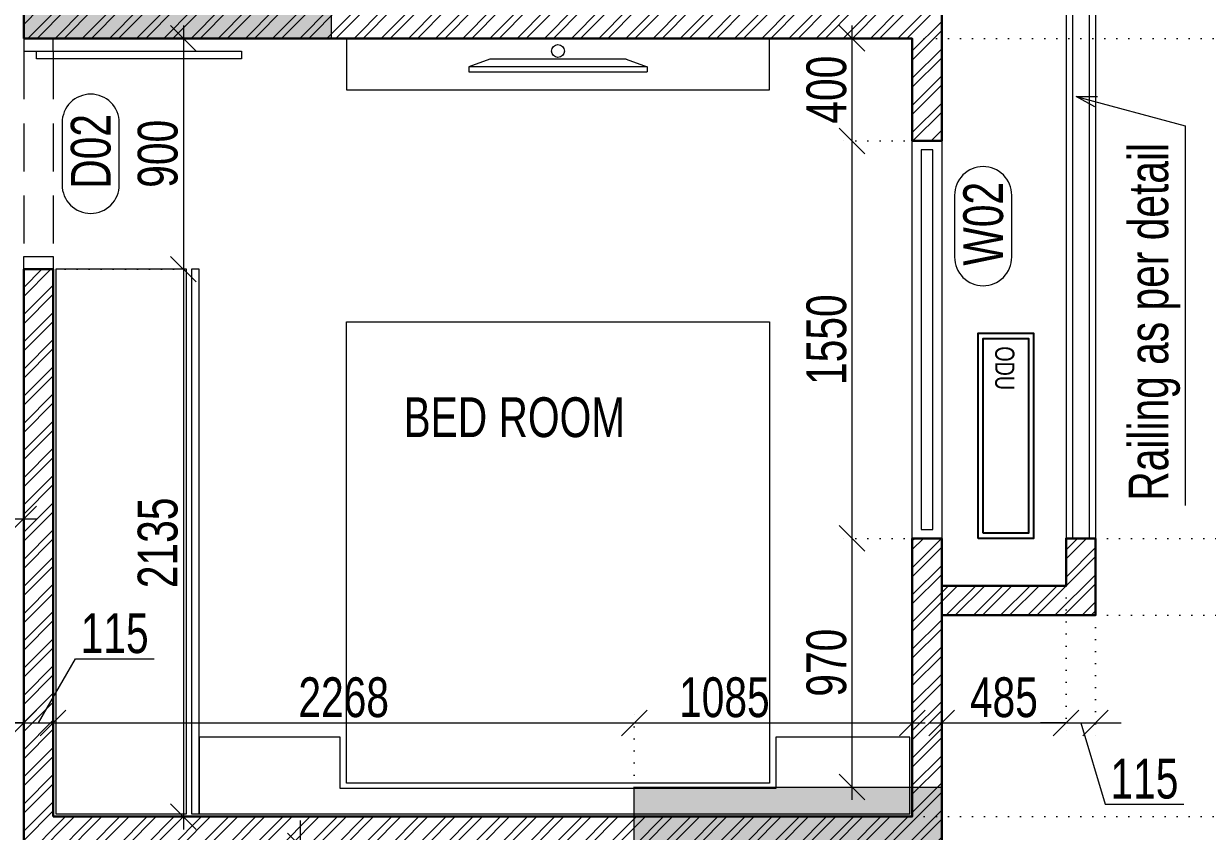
# Model space of a CAD drawing. Header units: inches. Extents: x 785882 to 928568, y 496782 to 576896.
# Drawn here: x 843453 to 848072, y 555908 to 559058 of the extents above; entities that cross this region are included whole.
import ezdxf
from ezdxf.enums import TextEntityAlignment as Align

# ---------------------------------------------------------------- set-up
doc = ezdxf.new("R2010")
doc.units = ezdxf.units.IN
doc.header["$LTSCALE"] = 750
doc.header["$MEASUREMENT"] = 0
doc.linetypes.add('DOT', pattern=[0.25, 0, -0.25])
doc.linetypes.add('HIDDEN', pattern=[0.375, 0.25, -0.125])
for name, color, linetype, lineweight in [('COLUMN', 5, 'Continuous', 13), ('DIMENSION WORKING-MSA', 222, 'Continuous', 13), ('DOOR NO-MSA', 4, 'Continuous', 9), ('DOOR-MSA', 50, 'Continuous', 13), ('ELE-01-MSA', 7, 'Continuous', 30), ('ELE-03-MSA', 145, 'Continuous', 18), ('FURNITURE-MSA', 251, 'Continuous', 5), ('TEXT DETAIL-MSA', 212, 'Continuous', 13), ('TEXT ROOM NAME-MSA', 210, 'Continuous', 13), ('WALL HATCH-MSA', 251, 'Continuous', 9), ('WALL-MSA', 32, 'Continuous', 30), ('WINDOE NO-MAS', 4, 'Continuous', 9), ('WINDOW-MSA', 50, 'Continuous', 13)]:
    doc.layers.add(name, color=color, linetype=linetype, lineweight=lineweight)
doc.layers.add('ELE-02-MSA', color=4, linetype='Continuous')
doc.layers.add('R.C.C HATCH-MSA', color=250, linetype='Continuous')
doc.styles.add('125', font='swisscl.ttf', dxfattribs={"height": 125})
doc.styles.add('AR', font='swisscl.ttf')
doc.styles.add('ARIAL', font='swisscl.ttf', dxfattribs={"height": 360})
doc.styles.add('Arial Narrow', font='swisscl.ttf', dxfattribs={"height": 150})
doc.styles.add('Arial-Reg+0.8Sc', font='swisscl.ttf')
doc.styles.add('MtXpl_Swis721_LtCn_B', font='swisscl.ttf')
doc.dimstyles.new('100 K.T', dxfattribs={"dimtxt": 360, "dimasz": 80, "dimexe": 0.18, "dimexo": 0.0625, "dimgap": 1, "dimtad": 1, "dimdec": 0, "dimzin": 0, "dimdsep": 46, "dimtxsty": 'ARIAL', "dimblk": 'DOT', "dimcen": 0.09, "dimse1": 1, "dimse2": 1, "dimclrd": 50, "dimclrt": 256, "dimadec": 0, "dimazin": 0, "dimtfac": 1, "dimtdec": 0, "dimtofl": 0, "dimtmove": 1, "dimatfit": 0, "dimfxl": 1, "dimtolj": 1, "dimtzin": 0, "dimlwd": -1, "dimarcsym": 0})
doc.dimstyles.new('WORKING DIM', dxfattribs={"dimtxt": 155, "dimasz": 100, "dimexe": 50, "dimexo": 0, "dimgap": 20, "dimtad": 1, "dimdec": 0, "dimzin": 0, "dimdsep": 46, "dimtxsty": 'AR', "dimblk": 'OBLIQUE', "dimcen": 0.09, "dimdle": 50, "dimclrd": 256, "dimclre": 250, "dimclrt": 256, "dimadec": 0, "dimazin": 0, "dimtfac": 1, "dimtdec": 0, "dimtofl": 0, "dimtmove": 1, "dimatfit": 0, "dimfxl": 1, "dimtolj": 1, "dimtzin": 0, "dimlwd": -1, "dimlwe": -1, "dimarcsym": 0})

# ---------------------------------------------------------------- blocks, each defined once
blk = doc.blocks.new('BLOCK-G & H TYPICAL COLOUMN')
at = {"layer": 'R.C.C HATCH-MSA'}
h = blk.add_hatch(color=256, dxfattribs=at)
h.dxf.hatch_style = 1
h.paths.add_polyline_path([(172697.62, -104207.75), (172688.57, -104207.75), (172688.57, -104255), (172697.62, -104255)])
h.paths.add_polyline_path([(172327.12, -104207.75), (172336.18, -104207.75), (172336.18, -104255), (172327.12, -104255)])
h.paths.add_polyline_path([(172819.88, -104207.75), (172819.88, -104216.81), (172867.12, -104216.81), (172867.12, -104207.75)])
h.paths.add_polyline_path([(172204.87, -104207.75), (172204.87, -104216.81), (172157.62, -104216.81), (172157.62, -104207.75)])
h.paths.add_polyline_path([(172561.18, -104240.06), (172552.12, -104240.06), (172552.12, -104287.31), (172561.18, -104287.31)])
h.paths.add_polyline_path([(172463.57, -104240.06), (172472.62, -104240.06), (172472.62, -104287.31), (172463.57, -104287.31)])
h.paths.add_polyline_path([(172177.87, -104422.2), (172177.87, -104431.25), (172130.62, -104431.25), (172130.62, -104422.2)])
h.paths.add_polyline_path([(172894.12, -104422.2), (172894.12, -104431.25), (172846.88, -104431.25), (172846.88, -104422.2)])
h.paths.add_polyline_path([(172336.12, -104486.75), (172336.12, -104495.81), (172288.87, -104495.81), (172288.87, -104486.75)])
h.paths.add_polyline_path([(172202.62, -104543.75), (172202.62, -104552.81), (172155.37, -104552.81), (172155.37, -104543.75)])
h.paths.add_polyline_path([(172822.13, -104543.75), (172822.13, -104552.81), (172869.37, -104552.81), (172869.37, -104543.75)])
h.paths.add_polyline_path([(172516.9, -104495.81), (172507.85, -104495.81), (172507.85, -104448.56), (172516.9, -104448.56)])
h.paths.add_polyline_path([(172697.62, -104104.25), (172688.57, -104104.25), (172688.57, -104057.01), (172697.62, -104057.01)])
h.paths.add_polyline_path([(172327.12, -104104.25), (172336.18, -104104.25), (172336.18, -104057.01), (172327.12, -104057.01)])
h.paths.add_polyline_path([(172819.88, -104104.25), (172819.88, -104095.2), (172867.12, -104095.2), (172867.12, -104104.25)])
h.paths.add_polyline_path([(172204.87, -104104.25), (172204.87, -104095.2), (172157.62, -104095.2), (172157.62, -104104.25)])
h.paths.add_polyline_path([(172561.18, -104071.94), (172552.12, -104071.94), (172552.12, -104024.7), (172561.18, -104024.7)])
h.paths.add_polyline_path([(172463.57, -104071.94), (172472.62, -104071.94), (172472.62, -104024.7), (172463.57, -104024.7)])
h.paths.add_polyline_path([(172177.87, -103889.81), (172177.87, -103880.75), (172130.62, -103880.75), (172130.62, -103889.81)])
h.paths.add_polyline_path([(172894.12, -103889.81), (172894.12, -103880.75), (172846.88, -103880.75), (172846.88, -103889.81)])
h.paths.add_polyline_path([(172336.12, -103825.25), (172336.12, -103816.2), (172288.87, -103816.2), (172288.87, -103825.25)])
h.paths.add_polyline_path([(172202.62, -103768.25), (172202.62, -103759.2), (172155.37, -103759.2), (172155.37, -103768.25)])
h.paths.add_polyline_path([(172822.13, -103768.25), (172822.13, -103759.2), (172869.37, -103759.2), (172869.37, -103768.25)])
h.paths.add_polyline_path([(172516.9, -103816.2), (172507.85, -103816.2), (172507.85, -103863.44), (172516.9, -103863.44)])
h.paths.add_polyline_path([(172548.37, -103699.31), (172548.37, -103690.25), (172595.62, -103690.25), (172595.62, -103699.31)])
h.paths.add_polyline_path([(172476.37, -103699.31), (172476.37, -103690.25), (172429.13, -103690.25), (172429.13, -103699.31)])
h.paths.add_polyline_path([(172726.82, -103612.31), (172726.82, -103603.25), (172774.06, -103603.25), (172774.06, -103612.31)])
h.paths.add_polyline_path([(172297.93, -103612.31), (172297.93, -103603.25), (172250.69, -103603.25), (172250.69, -103612.31)])
h.paths.add_polyline_path([(172920.37, -103523.81), (172920.37, -103514.75), (172857.56, -103514.75), (172857.56, -103523.81)])
h.paths.add_polyline_path([(172104.37, -103523.81), (172104.37, -103514.75), (172167.19, -103514.75), (172167.19, -103523.81)])
h.paths.add_polyline_path([(172476.37, -103492.94), (172467.32, -103492.94), (172467.32, -103445.7), (172476.37, -103445.7)])
h.paths.add_polyline_path([(172548.37, -103492.94), (172557.43, -103492.94), (172557.43, -103445.7), (172548.37, -103445.7)])
h.paths.add_polyline_path([(172663.43, -103454.75), (172759.5, -103454.75), (172759.5, -103349.7), (172663.43, -103349.7), (172663.43, -103358.75), (172750.44, -103358.75), (172750.44, -103445.7), (172663.43, -103445.7)])
h.paths.add_polyline_path([(172361.32, -103454.75), (172265.25, -103454.75), (172265.25, -103349.7), (172361.32, -103349.7), (172361.32, -103358.75), (172274.31, -103358.75), (172274.31, -103445.7), (172361.32, -103445.7)])
h.paths.add_polyline_path([(172428.37, -103358.75), (172419.32, -103358.75), (172419.32, -103311.51), (172428.37, -103311.51)])
h.paths.add_polyline_path([(172428.37, -103132.74), (172419.32, -103132.74), (172419.32, -103179.99), (172428.37, -103179.99)])
h.paths.add_polyline_path([(172151.62, -103286.75), (172151.62, -103277.7), (172104.37, -103277.7), (172104.37, -103286.75)])
h.paths.add_polyline_path([(172245.43, -103162.74), (172245.43, -103153.68), (172198.19, -103153.68), (172198.19, -103162.74)])
h.paths.add_polyline_path([(172428.37, -103021.25), (172419.32, -103021.25), (172419.32, -103068.5), (172428.37, -103068.5)])
h.paths.add_polyline_path([(172245.43, -102997.25), (172236.37, -102997.25), (172236.37, -103044.5), (172245.43, -103044.5)])
h.paths.add_polyline_path([(172104.37, -102997.25), (172104.37, -103006.31), (172151.62, -103006.31), (172151.62, -102997.25)])
h.paths.add_polyline_path([(172596.37, -103358.75), (172605.43, -103358.75), (172605.43, -103311.51), (172596.37, -103311.51)])
h.paths.add_polyline_path([(172596.37, -103132.74), (172605.43, -103132.74), (172605.43, -103179.99), (172596.37, -103179.99)])
h.paths.add_polyline_path([(172873.13, -103286.75), (172873.13, -103277.7), (172920.37, -103277.7), (172920.37, -103286.75)])
h.paths.add_polyline_path([(172779.32, -103162.74), (172779.32, -103153.68), (172826.56, -103153.68), (172826.56, -103162.74)])
h.paths.add_polyline_path([(172596.37, -103021.25), (172605.43, -103021.25), (172605.43, -103068.5), (172596.37, -103068.5)])
h.paths.add_polyline_path([(172779.32, -102997.25), (172788.37, -102997.25), (172788.37, -103044.5), (172779.32, -103044.5)])
h.paths.add_polyline_path([(172920.37, -102997.25), (172920.37, -103006.31), (172873.13, -103006.31), (172873.13, -102997.25)])
h.paths.add_polyline_path([(172548.37, -104612.7), (172548.37, -104621.75), (172595.62, -104621.75), (172595.62, -104612.7)])
h.paths.add_polyline_path([(172476.37, -104612.7), (172476.37, -104621.75), (172429.13, -104621.75), (172429.13, -104612.7)])
h.paths.add_polyline_path([(172297.93, -104699.7), (172297.93, -104708.75), (172250.69, -104708.75), (172250.69, -104699.7)])
h.paths.add_polyline_path([(172104.37, -104788.2), (172104.37, -104797.25), (172167.19, -104797.25), (172167.19, -104788.2)])
h.paths.add_polyline_path([(172726.82, -104699.7), (172726.82, -104708.75), (172774.06, -104708.75), (172774.06, -104699.7)])
h.paths.add_polyline_path([(172920.37, -104788.2), (172920.37, -104797.25), (172857.56, -104797.25), (172857.56, -104788.2)])
h.paths.add_polyline_path([(172476.37, -104819.06), (172467.32, -104819.06), (172467.32, -104866.31), (172476.37, -104866.31)])
h.paths.add_polyline_path([(172548.37, -104819.06), (172557.43, -104819.06), (172557.43, -104866.31), (172548.37, -104866.31)])
h.paths.add_polyline_path([(172663.43, -104857.25), (172759.5, -104857.25), (172759.5, -104962.31), (172663.43, -104962.31), (172663.43, -104953.25), (172750.44, -104953.25), (172750.44, -104866.31), (172663.43, -104866.31)])
h.paths.add_polyline_path([(172361.32, -104857.25), (172265.25, -104857.25), (172265.25, -104962.31), (172361.32, -104962.31), (172361.32, -104953.25), (172274.31, -104953.25), (172274.31, -104866.31), (172361.32, -104866.31)])
h.paths.add_polyline_path([(172428.37, -104953.25), (172419.32, -104953.25), (172419.32, -105000.5), (172428.37, -105000.5)])
h.paths.add_polyline_path([(172428.37, -105178.31), (172419.32, -105178.31), (172419.32, -105131.06), (172428.37, -105131.06)])
h.paths.add_polyline_path([(172151.62, -105025.25), (172151.62, -105034.31), (172104.37, -105034.31), (172104.37, -105025.25)])
h.paths.add_polyline_path([(172245.43, -105072.5), (172236.37, -105072.5), (172236.37, -105025.25), (172245.43, -105025.25)])
h.paths.add_polyline_path([(172428.37, -105290.75), (172419.32, -105290.75), (172419.32, -105243.51), (172428.37, -105243.51)])
h.paths.add_polyline_path([(172245.43, -105314.75), (172236.37, -105314.75), (172236.37, -105267.51), (172245.43, -105267.51)])
h.paths.add_polyline_path([(172104.37, -105277.35), (172113.43, -105277.35), (172113.43, -105314.75), (172104.37, -105314.75)])
h.paths.add_polyline_path([(172596.37, -104953.25), (172605.43, -104953.25), (172605.43, -105000.5), (172596.37, -105000.5)])
h.paths.add_polyline_path([(172596.37, -105178.31), (172605.43, -105178.31), (172605.43, -105131.06), (172596.37, -105131.06)])
h.paths.add_polyline_path([(172873.13, -105025.25), (172873.13, -105034.31), (172920.37, -105034.31), (172920.37, -105025.25)])
h.paths.add_polyline_path([(172788.37, -105025.25), (172779.32, -105025.25), (172779.32, -105072.5), (172788.37, -105072.5)])
h.paths.add_polyline_path([(172596.37, -105290.75), (172605.43, -105290.75), (172605.43, -105243.51), (172596.37, -105243.51)])
h.paths.add_polyline_path([(172779.32, -105314.75), (172788.37, -105314.75), (172788.37, -105267.51), (172779.32, -105267.51)])
h.paths.add_polyline_path([(172911.32, -105314.75), (172920.37, -105314.75), (172920.37, -105277.35), (172911.32, -105277.35)])
h.paths.add_polyline_path([(172688.63, -104486.75), (172688.63, -104495.81), (172735.87, -104495.81), (172735.87, -104486.75)])
h.paths.add_polyline_path([(172688.63, -103825.25), (172688.63, -103816.2), (172735.87, -103816.2), (172735.87, -103825.25)])
at = {"layer": 'COLUMN'}
for points in [[(172779.32, -103162.74), (172779.32, -103153.68), (172826.56, -103153.68), (172826.56, -103162.74)], [(172873.13, -103286.75), (172873.13, -103277.7), (172920.37, -103277.7), (172920.37, -103286.75)]]:
    blk.add_lwpolyline(points, close=True, dxfattribs=at)
blk = doc.blocks.new('A$C16cd5f5f')
at = {"layer": 'WINDOW-MSA', "ltscale": 5000}
for points in [[(50, 50), (50, 850), (80, 850), (80, 50)], [(0, 0), (50, 0), (50, 115), (0, 115)], [(900, 0), (850, 0), (850, 115), (900, 115)]]:
    blk.add_lwpolyline(points, close=True, dxfattribs=at)
at = {"layer": 'WINDOW-MSA', "linetype": 'HIDDEN'}
for points in [[(50, 115), (850, 115)], [(50, 0), (850, 0)]]:
    blk.add_lwpolyline(points, dxfattribs=at)
blk = doc.blocks.new('A$Cbea8c011')
at = {"layer": 'ELE-02-MSA', "elevation": 0}
for points in [[(400, -108.3), (-400, -108.3), (-400, 108.3), (400, 108.3)], [(380, -88.3), (-380, -88.3), (-380, 88.3), (380, 88.3)]]:
    blk.add_lwpolyline(points, close=True, dxfattribs=at)
at = {"layer": 'TEXT DETAIL-MSA', "style": 'Arial Narrow'}
blk.add_text('ODU', height=75, dxfattribs=at).set_placement((-349.2, -41.5, 0))
blk = doc.blocks.new('_Oblique')
at = {"color": 0, "linetype": 'ByBlock', "lineweight": -2}
blk.add_line((-0.5, -0.5), (0.5, 0.5), dxfattribs=at)
blk = doc.blocks.new('*D127')
at = {"layer": 'Defpoints', "color": 0, "ltscale": 0.25, "transparency": 16777216}
for p in [(847635.9, 556750.7), (848535.9, 556750.7), (847035.9, 555850.7)]:
    blk.add_point(p, dxfattribs=at)
at = {"layer": 'DIMENSION WORKING-MSA', "ltscale": 0.25, "transparency": 16777216}
blk.add_line((848535.9, 555800.7), (848535.9, 556800.7), dxfattribs=at)
at = {"layer": 'DIMENSION WORKING-MSA', "color": 250, "linetype": 'DOT', "ltscale": 0.25, "transparency": 16777216}
for p, q in [((847635.9, 556750.7), (848585.9, 556750.7)), ((847035.9, 555850.7), (848585.9, 555850.7))]:
    blk.add_line(p, q, dxfattribs=at)
at = {"layer": 'DIMENSION WORKING-MSA', "ltscale": 0.25, "transparency": 16777216, "xscale": 100, "yscale": 100, "zscale": 100}
for p, rotation in [((848535.9, 556750.7), 90), ((848535.9, 555850.7), 270)]:
    blk.add_blockref('_Oblique', p, dxfattribs=dict(at, rotation=rotation))
at = {"layer": 'DIMENSION WORKING-MSA', "ltscale": 0.25, "transparency": 16777216, "insert": (848436.5, 556300.7), "char_height": 155, "attachment_point": 5, "rotation": 90, "style": 'AR'}
blk.add_mtext('\\A1;900', dxfattribs=at)
blk = doc.blocks.new('*D128')
at = {"layer": 'Defpoints', "color": 0, "ltscale": 0.25, "transparency": 16777216}
for p in [(847635.9, 557050.7), (848535.9, 557050.7), (847635.9, 556750.7)]:
    blk.add_point(p, dxfattribs=at)
at = {"layer": 'DIMENSION WORKING-MSA', "ltscale": 0.25, "transparency": 16777216}
blk.add_line((848535.9, 556700.7), (848535.9, 557100.7), dxfattribs=at)
at = {"layer": 'DIMENSION WORKING-MSA', "color": 250, "linetype": 'DOT', "ltscale": 0.25, "transparency": 16777216}
for p, q in [((847635.9, 557050.7), (848585.9, 557050.7)), ((847635.9, 556750.7), (848585.9, 556750.7))]:
    blk.add_line(p, q, dxfattribs=at)
at = {"layer": 'DIMENSION WORKING-MSA', "ltscale": 0.25, "transparency": 16777216, "xscale": 100, "yscale": 100, "zscale": 100}
for p, rotation in [((848535.9, 557050.7), 90), ((848535.9, 556750.7), 270)]:
    blk.add_blockref('_Oblique', p, dxfattribs=dict(at, rotation=rotation))
at = {"layer": 'DIMENSION WORKING-MSA', "ltscale": 0.25, "transparency": 16777216, "insert": (848436.4, 556900.7), "char_height": 155, "attachment_point": 5, "rotation": 90, "style": 'AR'}
blk.add_mtext('\\A1;300', dxfattribs=at)
blk = doc.blocks.new('*D129')
at = {"layer": 'Defpoints', "color": 0, "ltscale": 0.25, "transparency": 16777216}
for p in [(847635.9, 562004), (848535.9, 562004), (847635.9, 557050.7)]:
    blk.add_point(p, dxfattribs=at)
at = {"layer": 'DIMENSION WORKING-MSA', "ltscale": 0.25, "transparency": 16777216}
blk.add_line((848535.9, 557000.7), (848535.9, 562054), dxfattribs=at)
at = {"layer": 'DIMENSION WORKING-MSA', "color": 250, "linetype": 'DOT', "ltscale": 0.25, "transparency": 16777216}
for p, q in [((847635.9, 562004), (848585.9, 562004)), ((847635.9, 557050.7), (848585.9, 557050.7))]:
    blk.add_line(p, q, dxfattribs=at)
at = {"layer": 'DIMENSION WORKING-MSA', "ltscale": 0.25, "transparency": 16777216, "xscale": 100, "yscale": 100, "zscale": 100}
for p, rotation in [((848535.9, 562004), 90), ((848535.9, 557050.7), 270)]:
    blk.add_blockref('_Oblique', p, dxfattribs=dict(at, rotation=rotation))
at = {"layer": 'DIMENSION WORKING-MSA', "ltscale": 0.25, "transparency": 16777216, "insert": (848436.4, 559527.3), "char_height": 155, "attachment_point": 5, "rotation": 90, "style": 'AR'}
blk.add_mtext('\\A1;4953', dxfattribs=at)
blk = doc.blocks.new('*D174')
at = {"layer": 'Defpoints', "color": 0, "ltscale": 0.25, "transparency": 16777216}
for p in [(846920.9, 555965.7), (849185.9, 555965.7), (847035.9, 555850.7)]:
    blk.add_point(p, dxfattribs=at)
at = {"layer": 'DIMENSION WORKING-MSA', "ltscale": 0.25, "transparency": 16777216}
for p, q in [((849503.1, 556003.3), (849503.1, 556310.2)), ((849185.9, 555965.7), (849185.9, 556065.7)), ((849185.9, 555908.2), (849503.1, 556003.3)), ((849185.9, 555850.7), (849185.9, 555965.7)), ((849185.9, 555850.7), (849185.9, 555750.7))]:
    blk.add_line(p, q, dxfattribs=at)
at = {"layer": 'DIMENSION WORKING-MSA', "color": 250, "linetype": 'DOT', "ltscale": 0.25, "transparency": 16777216}
for p, q in [((846920.9, 555965.7), (849235.9, 555965.7)), ((847035.9, 555850.7), (849235.9, 555850.7))]:
    blk.add_line(p, q, dxfattribs=at)
at = {"layer": 'DIMENSION WORKING-MSA', "ltscale": 0.25, "transparency": 16777216, "xscale": 100, "yscale": 100, "zscale": 100}
for p, rotation in [((849185.9, 555965.7), 270), ((849185.9, 555850.7), 90)]:
    blk.add_blockref('_Oblique', p, dxfattribs=dict(at, rotation=rotation))
at = {"layer": 'DIMENSION WORKING-MSA', "ltscale": 0.25, "transparency": 16777216, "insert": (849404, 556156.7), "char_height": 155, "attachment_point": 5, "rotation": 90, "style": 'AR'}
blk.add_mtext('\\A1;115', dxfattribs=at)
blk = doc.blocks.new('*D175')
at = {"layer": 'Defpoints', "color": 0, "ltscale": 0.25, "transparency": 16777216}
for p in [(846920.9, 559000.7), (849185.9, 559000.7), (846920.9, 555965.7)]:
    blk.add_point(p, dxfattribs=at)
at = {"layer": 'DIMENSION WORKING-MSA', "ltscale": 0.25, "transparency": 16777216}
blk.add_line((849185.9, 555915.7), (849185.9, 559050.7), dxfattribs=at)
at = {"layer": 'DIMENSION WORKING-MSA', "color": 250, "linetype": 'DOT', "ltscale": 0.25, "transparency": 16777216}
for p, q in [((846920.9, 559000.7), (849235.9, 559000.7)), ((846920.9, 555965.7), (849235.9, 555965.7))]:
    blk.add_line(p, q, dxfattribs=at)
at = {"layer": 'DIMENSION WORKING-MSA', "ltscale": 0.25, "transparency": 16777216, "xscale": 100, "yscale": 100, "zscale": 100}
for p, rotation in [((849185.9, 559000.7), 90), ((849185.9, 555965.7), 270)]:
    blk.add_blockref('_Oblique', p, dxfattribs=dict(at, rotation=rotation))
at = {"layer": 'DIMENSION WORKING-MSA', "ltscale": 0.25, "transparency": 16777216, "insert": (849086.4, 557483.2), "char_height": 155, "attachment_point": 5, "rotation": 90, "style": 'AR'}
blk.add_mtext('\\A1;3035', dxfattribs=at)
blk = doc.blocks.new('*D176')
at = {"layer": 'Defpoints', "color": 0, "ltscale": 0.25, "transparency": 16777216}
for p in [(846920.9, 559115.7), (849185.9, 559115.7), (846920.9, 559000.7)]:
    blk.add_point(p, dxfattribs=at)
at = {"layer": 'DIMENSION WORKING-MSA', "ltscale": 0.25, "transparency": 16777216}
for p, q in [((849503.1, 559153.3), (849503.1, 559460.2)), ((849185.9, 559115.7), (849185.9, 559215.7)), ((849185.9, 559058.2), (849503.1, 559153.3)), ((849185.9, 559000.7), (849185.9, 559115.7)), ((849185.9, 559000.7), (849185.9, 558900.7))]:
    blk.add_line(p, q, dxfattribs=at)
at = {"layer": 'DIMENSION WORKING-MSA', "color": 250, "linetype": 'DOT', "ltscale": 0.25, "transparency": 16777216}
for p, q in [((846920.9, 559115.7), (849235.9, 559115.7)), ((846920.9, 559000.7), (849235.9, 559000.7))]:
    blk.add_line(p, q, dxfattribs=at)
at = {"layer": 'DIMENSION WORKING-MSA', "ltscale": 0.25, "transparency": 16777216, "xscale": 100, "yscale": 100, "zscale": 100}
for p, rotation in [((849185.9, 559115.7), 270), ((849185.9, 559000.7), 90)]:
    blk.add_blockref('_Oblique', p, dxfattribs=dict(at, rotation=rotation))
at = {"layer": 'DIMENSION WORKING-MSA', "ltscale": 0.25, "transparency": 16777216, "insert": (849404, 559306.7), "char_height": 155, "attachment_point": 5, "rotation": 90, "style": 'AR'}
blk.add_mtext('\\A1;115', dxfattribs=at)
blk = doc.blocks.new('*D179')
at = {"layer": 'Defpoints', "color": 0, "ltscale": 0.25, "transparency": 16777216}
for p in [(847035.9, 563204), (849835.9, 563204), (847035.9, 504339.5)]:
    blk.add_point(p, dxfattribs=at)
at = {"layer": 'DIMENSION WORKING-MSA', "ltscale": 0.25, "transparency": 16777216}
blk.add_line((849835.9, 504289.5), (849835.9, 563254), dxfattribs=at)
at = {"layer": 'DIMENSION WORKING-MSA', "color": 250, "linetype": 'DOT', "ltscale": 0.25, "transparency": 16777216}
for p, q in [((847035.9, 563204), (849885.9, 563204)), ((847035.9, 504339.5), (849885.9, 504339.5))]:
    blk.add_line(p, q, dxfattribs=at)
at = {"layer": 'DIMENSION WORKING-MSA', "ltscale": 0.25, "transparency": 16777216, "xscale": 100, "yscale": 100, "zscale": 100}
for p, rotation in [((849835.9, 563204), 90), ((849835.9, 504339.5), 270)]:
    blk.add_blockref('_Oblique', p, dxfattribs=dict(at, rotation=rotation))
at = {"layer": 'DIMENSION WORKING-MSA', "ltscale": 0.25, "transparency": 16777216, "insert": (849736.5, 533771.7), "char_height": 155, "attachment_point": 5, "rotation": 90, "style": 'AR'}
blk.add_mtext('\\A1;58865', dxfattribs=at)
blk = doc.blocks.new('_Dot')
at = {"linetype": 'ByBlock', "lineweight": -2}
blk.add_line((-0.5, 0), (-1, 0), dxfattribs=at)
at = {"linetype": 'ByBlock', "const_width": 0.5}
blk.add_lwpolyline([(-0.25, 0, 1), (0.25, 0, 1)], format="xyb", close=True, dxfattribs=at)
blk = doc.blocks.new('Win-Tag-03')
blk.add_lwpolyline([(-130, 120), (130, 120, -0.414214), (250, 0), (250, 0, -0.414214), (130, -120), (-130, -120, -0.414214), (-250, 0), (-250, 0, -0.414214)], format="xyb", close=True)
blk = doc.blocks.new('*D550')
at = {"layer": 'Defpoints', "color": 0, "ltscale": 0.25, "transparency": 16777216}
for p in [(843553.1, 559000.7), (843568.1, 558100.7, 0), (844076.3, 558100.7)]:
    blk.add_point(p, dxfattribs=at)
at = {"layer": 'DIMENSION WORKING-MSA', "ltscale": 0.25, "transparency": 16777216}
blk.add_line((844076.3, 559050.7), (844076.3, 558050.7), dxfattribs=at)
at = {"layer": 'DIMENSION WORKING-MSA', "color": 250, "linetype": 'DOT', "ltscale": 0.25, "transparency": 16777216}
for p, q in [((843553.1, 559000.7), (844126.3, 559000.7)), ((843568.1, 558100.7), (844126.3, 558100.7))]:
    blk.add_line(p, q, dxfattribs=at)
at = {"layer": 'DIMENSION WORKING-MSA', "ltscale": 0.25, "transparency": 16777216, "xscale": 100, "yscale": 100, "zscale": 100}
for p, rotation in [((844076.3, 559000.7), 90), ((844076.3, 558100.7), 270)]:
    blk.add_blockref('_Oblique', p, dxfattribs=dict(at, rotation=rotation))
at = {"layer": 'DIMENSION WORKING-MSA', "ltscale": 0.25, "transparency": 16777216, "insert": (843976.9, 558550.7), "char_height": 155, "attachment_point": 5, "rotation": 90, "style": 'AR'}
blk.add_mtext('\\A1;900', dxfattribs=at)
blk = doc.blocks.new('*D551')
at = {"layer": 'Defpoints', "color": 0, "ltscale": 0.25, "transparency": 16777216}
for p in [(843568.1, 558100.7, 0), (844076.3, 555965.7, 0), (844076.3, 555965.7)]:
    blk.add_point(p, dxfattribs=at)
at = {"layer": 'DIMENSION WORKING-MSA', "ltscale": 0.25, "transparency": 16777216}
blk.add_line((844076.3, 558150.7), (844076.3, 555915.7), dxfattribs=at)
at = {"layer": 'DIMENSION WORKING-MSA', "color": 250, "linetype": 'DOT', "ltscale": 0.25, "transparency": 16777216}
for p, q in [((843568.1, 558100.7), (844126.3, 558100.7)), ((844076.3, 555965.7), (844126.3, 555965.7))]:
    blk.add_line(p, q, dxfattribs=at)
at = {"layer": 'DIMENSION WORKING-MSA', "ltscale": 0.25, "transparency": 16777216, "xscale": 100, "yscale": 100, "zscale": 100}
for p, rotation in [((844076.3, 558100.7), 90), ((844076.3, 555965.7), 270)]:
    blk.add_blockref('_Oblique', p, dxfattribs=dict(at, rotation=rotation))
at = {"layer": 'DIMENSION WORKING-MSA', "ltscale": 0.25, "transparency": 16777216, "insert": (843976.8, 557033.2), "char_height": 155, "attachment_point": 5, "rotation": 90, "style": 'AR'}
blk.add_mtext('\\A1;2135', dxfattribs=at)
blk = doc.blocks.new('*D559')
at = {"layer": 'Defpoints', "color": 0, "ltscale": 0.25, "transparency": 16777216}
for p in [(846685.9, 557050.7), (846935.9, 557050.7), (846685.9, 556080.7)]:
    blk.add_point(p, dxfattribs=at)
at = {"layer": 'DIMENSION WORKING-MSA', "ltscale": 0.25, "transparency": 16777216}
blk.add_line((846685.9, 556030.7), (846685.9, 557100.7), dxfattribs=at)
at = {"layer": 'DIMENSION WORKING-MSA', "color": 250, "linetype": 'DOT', "ltscale": 0.25, "transparency": 16777216}
for p, q in [((846935.9, 557050.7), (846635.9, 557050.7)), ((846685.9, 556080.7), (846735.9, 556080.7))]:
    blk.add_line(p, q, dxfattribs=at)
at = {"layer": 'DIMENSION WORKING-MSA', "ltscale": 0.25, "transparency": 16777216, "xscale": 100, "yscale": 100, "zscale": 100}
for p, rotation in [((846685.9, 557050.7), 90), ((846685.9, 556080.7), 270)]:
    blk.add_blockref('_Oblique', p, dxfattribs=dict(at, rotation=rotation))
at = {"layer": 'DIMENSION WORKING-MSA', "ltscale": 0.25, "transparency": 16777216, "insert": (846586.5, 556565.7), "char_height": 155, "attachment_point": 5, "rotation": 90, "style": 'AR'}
blk.add_mtext('\\A1;970', dxfattribs=at)
blk = doc.blocks.new('*D560')
at = {"layer": 'Defpoints', "color": 0, "ltscale": 0.25, "transparency": 16777216}
for p in [(846685.9, 558600.7), (846935.9, 558600.7), (846935.9, 557050.7)]:
    blk.add_point(p, dxfattribs=at)
at = {"layer": 'DIMENSION WORKING-MSA', "ltscale": 0.25, "transparency": 16777216}
blk.add_line((846685.9, 557000.7), (846685.9, 558650.7), dxfattribs=at)
at = {"layer": 'DIMENSION WORKING-MSA', "color": 250, "linetype": 'DOT', "ltscale": 0.25, "transparency": 16777216}
for p, q in [((846935.9, 558600.7), (846635.9, 558600.7)), ((846935.9, 557050.7), (846635.9, 557050.7))]:
    blk.add_line(p, q, dxfattribs=at)
at = {"layer": 'DIMENSION WORKING-MSA', "ltscale": 0.25, "transparency": 16777216, "xscale": 100, "yscale": 100, "zscale": 100}
for p, rotation in [((846685.9, 558600.7), 90), ((846685.9, 557050.7), 270)]:
    blk.add_blockref('_Oblique', p, dxfattribs=dict(at, rotation=rotation))
at = {"layer": 'DIMENSION WORKING-MSA', "ltscale": 0.25, "transparency": 16777216, "insert": (846586.5, 557825.7), "char_height": 155, "attachment_point": 5, "rotation": 90, "style": 'AR'}
blk.add_mtext('\\A1;1550', dxfattribs=at)
blk = doc.blocks.new('*D561')
at = {"layer": 'Defpoints', "color": 0, "ltscale": 0.25, "transparency": 16777216}
for p in [(846685.9, 559000.7), (846685.9, 559000.7), (846935.9, 558600.7)]:
    blk.add_point(p, dxfattribs=at)
at = {"layer": 'DIMENSION WORKING-MSA', "ltscale": 0.25, "transparency": 16777216}
blk.add_line((846685.9, 558550.7), (846685.9, 559050.7), dxfattribs=at)
at = {"layer": 'DIMENSION WORKING-MSA', "color": 250, "linetype": 'DOT', "ltscale": 0.25, "transparency": 16777216}
for p, q in [((846685.9, 559000.7), (846735.9, 559000.7)), ((846935.9, 558600.7), (846635.9, 558600.7))]:
    blk.add_line(p, q, dxfattribs=at)
at = {"layer": 'DIMENSION WORKING-MSA', "ltscale": 0.25, "transparency": 16777216, "xscale": 100, "yscale": 100, "zscale": 100}
for p, rotation in [((846685.9, 559000.7), 90), ((846685.9, 558600.7), 270)]:
    blk.add_blockref('_Oblique', p, dxfattribs=dict(at, rotation=rotation))
at = {"layer": 'DIMENSION WORKING-MSA', "ltscale": 0.25, "transparency": 16777216, "insert": (846586.5, 558800.7), "char_height": 155, "attachment_point": 5, "rotation": 90, "style": 'AR'}
blk.add_mtext('\\A1;400', dxfattribs=at)
blk = doc.blocks.new('*D732')
at = {"layer": 'Defpoints', "color": 0, "ltscale": 0.25, "transparency": 16777216}
for p in [(841303.1, 557376.9), (843453.1, 557126.9), (843453.1, 557126.9)]:
    blk.add_point(p, dxfattribs=at)
at = {"layer": 'DIMENSION WORKING-MSA', "color": 250, "linetype": 'DOT', "ltscale": 0.25, "transparency": 16777216}
for p, q in [((841303.1, 557376.9), (841303.1, 557076.9)), ((843453.1, 557126.9), (843453.1, 557176.9))]:
    blk.add_line(p, q, dxfattribs=at)
at = {"layer": 'DIMENSION WORKING-MSA', "ltscale": 0.25, "transparency": 16777216}
blk.add_line((841253.1, 557126.9), (843503.1, 557126.9), dxfattribs=at)
at = {"layer": 'DIMENSION WORKING-MSA', "ltscale": 0.25, "transparency": 16777216, "xscale": 100, "yscale": 100, "zscale": 100, "rotation": 180}
blk.add_blockref('_Oblique', (841303.1, 557126.9), dxfattribs=at)
at = {"layer": 'DIMENSION WORKING-MSA', "ltscale": 0.25, "transparency": 16777216, "xscale": 100, "yscale": 100, "zscale": 100}
blk.add_blockref('_Oblique', (843453.1, 557126.9), dxfattribs=at)
at = {"layer": 'DIMENSION WORKING-MSA', "ltscale": 0.25, "transparency": 16777216, "insert": (842378.1, 557226.2), "char_height": 155, "attachment_point": 5, "style": 'AR'}
blk.add_mtext('\\A1;2150', dxfattribs=at)
blk = doc.blocks.new('*D719')
at = {"layer": 'Defpoints', "color": 0, "ltscale": 0.25, "transparency": 16777216}
for p in [(843568.1, 556330.7), (845835.9, 556330.7), (845835.9, 556080.7)]:
    blk.add_point(p, dxfattribs=at)
at = {"layer": 'DIMENSION WORKING-MSA', "color": 250, "linetype": 'DOT', "ltscale": 0.25, "transparency": 16777216}
for p, q in [((843568.1, 556330.7), (843568.1, 556380.7)), ((845835.9, 556080.7), (845835.9, 556380.7))]:
    blk.add_line(p, q, dxfattribs=at)
at = {"layer": 'DIMENSION WORKING-MSA', "ltscale": 0.25, "transparency": 16777216}
blk.add_line((843518.1, 556330.7), (845885.9, 556330.7), dxfattribs=at)
at = {"layer": 'DIMENSION WORKING-MSA', "ltscale": 0.25, "transparency": 16777216, "xscale": 100, "yscale": 100, "zscale": 100, "rotation": 180}
blk.add_blockref('_Oblique', (843568.1, 556330.7), dxfattribs=at)
at = {"layer": 'DIMENSION WORKING-MSA', "ltscale": 0.25, "transparency": 16777216, "xscale": 100, "yscale": 100, "zscale": 100}
blk.add_blockref('_Oblique', (845835.9, 556330.7), dxfattribs=at)
at = {"layer": 'DIMENSION WORKING-MSA', "ltscale": 0.25, "transparency": 16777216, "insert": (844702, 556430), "char_height": 155, "attachment_point": 5, "style": 'AR'}
blk.add_mtext('\\A1;2268', dxfattribs=at)
blk = doc.blocks.new('*D720')
at = {"layer": 'Defpoints', "color": 0, "ltscale": 0.25, "transparency": 16777216}
for p in [(846920.9, 556330.7), (845835.9, 556080.7), (846920.9, 556080.7)]:
    blk.add_point(p, dxfattribs=at)
at = {"layer": 'DIMENSION WORKING-MSA', "color": 250, "linetype": 'DOT', "ltscale": 0.25, "transparency": 16777216}
for p, q in [((845835.9, 556080.7), (845835.9, 556380.7)), ((846920.9, 556080.7), (846920.9, 556380.7))]:
    blk.add_line(p, q, dxfattribs=at)
at = {"layer": 'DIMENSION WORKING-MSA', "ltscale": 0.25, "transparency": 16777216}
blk.add_line((845785.9, 556330.7), (846970.9, 556330.7), dxfattribs=at)
at = {"layer": 'DIMENSION WORKING-MSA', "ltscale": 0.25, "transparency": 16777216, "xscale": 100, "yscale": 100, "zscale": 100, "rotation": 180}
blk.add_blockref('_Oblique', (845835.9, 556330.7), dxfattribs=at)
at = {"layer": 'DIMENSION WORKING-MSA', "ltscale": 0.25, "transparency": 16777216, "xscale": 100, "yscale": 100, "zscale": 100}
blk.add_blockref('_Oblique', (846920.9, 556330.7), dxfattribs=at)
at = {"layer": 'DIMENSION WORKING-MSA', "ltscale": 0.25, "transparency": 16777216, "insert": (846187.6, 556430), "char_height": 155, "attachment_point": 5, "style": 'AR'}
blk.add_mtext('\\A1;1085', dxfattribs=at)
blk = doc.blocks.new('*D721')
at = {"layer": 'Defpoints', "color": 0, "ltscale": 0.25, "transparency": 16777216}
for p in [(839036.3, 556330.7), (843453.1, 556330.7), (843453.1, 556330.7)]:
    blk.add_point(p, dxfattribs=at)
at = {"layer": 'DIMENSION WORKING-MSA', "color": 250, "linetype": 'DOT', "ltscale": 0.25, "transparency": 16777216}
for p, q in [((839036.3, 556330.7), (839036.3, 556380.7)), ((843453.1, 556330.7), (843453.1, 556380.7))]:
    blk.add_line(p, q, dxfattribs=at)
at = {"layer": 'DIMENSION WORKING-MSA', "ltscale": 0.25, "transparency": 16777216}
blk.add_line((838986.3, 556330.7), (843503.1, 556330.7), dxfattribs=at)
at = {"layer": 'DIMENSION WORKING-MSA', "ltscale": 0.25, "transparency": 16777216, "xscale": 100, "yscale": 100, "zscale": 100, "rotation": 180}
blk.add_blockref('_Oblique', (839036.3, 556330.7), dxfattribs=at)
at = {"layer": 'DIMENSION WORKING-MSA', "ltscale": 0.25, "transparency": 16777216, "xscale": 100, "yscale": 100, "zscale": 100}
blk.add_blockref('_Oblique', (843453.1, 556330.7), dxfattribs=at)
at = {"layer": 'DIMENSION WORKING-MSA', "ltscale": 0.25, "transparency": 16777216, "insert": (841244.7, 556428.2), "char_height": 155, "attachment_point": 5, "style": 'AR'}
blk.add_mtext('\\A1;4417', dxfattribs=at)
blk = doc.blocks.new('*D728')
at = {"layer": 'Defpoints', "color": 0, "ltscale": 0.25, "transparency": 16777216}
for p in [(843453.1, 556330.7), (843568.1, 556330.7), (843568.1, 556330.7)]:
    blk.add_point(p, dxfattribs=at)
at = {"layer": 'DIMENSION WORKING-MSA', "ltscale": 0.25, "transparency": 16777216}
for p, q in [((843510.6, 556330.7), (843654.9, 556580.7)), ((843654.9, 556580.7), (843961.8, 556580.7)), ((843453.1, 556330.7), (843353.1, 556330.7)), ((843453.1, 556330.7), (843568.1, 556330.7)), ((843568.1, 556330.7), (843668.1, 556330.7))]:
    blk.add_line(p, q, dxfattribs=at)
at = {"layer": 'DIMENSION WORKING-MSA', "color": 250, "linetype": 'DOT', "ltscale": 0.25, "transparency": 16777216}
for p, q in [((843453.1, 556330.7), (843453.1, 556380.7)), ((843568.1, 556330.7), (843568.1, 556380.7))]:
    blk.add_line(p, q, dxfattribs=at)
at = {"layer": 'DIMENSION WORKING-MSA', "ltscale": 0.25, "transparency": 16777216, "xscale": 100, "yscale": 100, "zscale": 100}
blk.add_blockref('_Oblique', (843453.1, 556330.7), dxfattribs=at)
at = {"layer": 'DIMENSION WORKING-MSA', "ltscale": 0.25, "transparency": 16777216, "xscale": 100, "yscale": 100, "zscale": 100, "rotation": 180}
blk.add_blockref('_Oblique', (843568.1, 556330.7), dxfattribs=at)
at = {"layer": 'DIMENSION WORKING-MSA', "ltscale": 0.25, "transparency": 16777216, "insert": (843808.3, 556679.7), "char_height": 155, "attachment_point": 5, "style": 'AR'}
blk.add_mtext('\\A1;115', dxfattribs=at)
blk = doc.blocks.new('*D731')
at = {"layer": 'Defpoints', "color": 0, "ltscale": 0.25, "transparency": 16777216}
for p in [(844533.1, 555850.7), (844533.1, 555850.7), (844533.1, 555751.9)]:
    blk.add_point(p, dxfattribs=at)
at = {"layer": 'DIMENSION WORKING-MSA', "ltscale": 0.25, "transparency": 16777216}
for p, q in [((844533.1, 555850.7), (844533.1, 555950.7)), ((844533.1, 555751.9), (844533.1, 555850.7)), ((844533.1, 555801.3), (844783.1, 555728.5)), ((844533.1, 555751.9), (844533.1, 555651.9)), ((844783.1, 555728.5), (844783.1, 555514.2))]:
    blk.add_line(p, q, dxfattribs=at)
at = {"layer": 'DIMENSION WORKING-MSA', "color": 250, "linetype": 'DOT', "ltscale": 0.25, "transparency": 16777216}
for p, q in [((844533.1, 555850.7), (844583.1, 555850.7)), ((844533.1, 555751.9), (844483.1, 555751.9))]:
    blk.add_line(p, q, dxfattribs=at)
at = {"layer": 'DIMENSION WORKING-MSA', "ltscale": 0.25, "transparency": 16777216, "xscale": 100, "yscale": 100, "zscale": 100}
for p, rotation in [((844533.1, 555850.7), 270), ((844533.1, 555751.9), 90)]:
    blk.add_blockref('_Oblique', p, dxfattribs=dict(at, rotation=rotation))
at = {"layer": 'DIMENSION WORKING-MSA', "ltscale": 0.25, "transparency": 16777216, "insert": (844683.8, 555621.4), "char_height": 155, "attachment_point": 5, "rotation": 90, "style": 'AR'}
blk.add_mtext('\\A1;99', dxfattribs=at)
blk = doc.blocks.new('*D531')
at = {"layer": 'Defpoints', "color": 0, "ltscale": 0.25, "transparency": 16777216}
for p in [(847035.9, 556850.7), (847520.9, 556865.7), (847520.9, 556330.7)]:
    blk.add_point(p, dxfattribs=at)
at = {"layer": 'DIMENSION WORKING-MSA', "color": 250, "linetype": 'DOT', "ltscale": 0.25, "transparency": 16777216}
for p, q in [((847035.9, 556850.7), (847035.9, 556280.7)), ((847520.9, 556865.7), (847520.9, 556280.7))]:
    blk.add_line(p, q, dxfattribs=at)
at = {"layer": 'DIMENSION WORKING-MSA', "ltscale": 0.25, "transparency": 16777216}
blk.add_line((846985.9, 556330.7), (847570.9, 556330.7), dxfattribs=at)
at = {"layer": 'DIMENSION WORKING-MSA', "ltscale": 0.25, "transparency": 16777216, "xscale": 100, "yscale": 100, "zscale": 100, "rotation": 180}
blk.add_blockref('_Oblique', (847035.9, 556330.7), dxfattribs=at)
at = {"layer": 'DIMENSION WORKING-MSA', "ltscale": 0.25, "transparency": 16777216, "xscale": 100, "yscale": 100, "zscale": 100}
blk.add_blockref('_Oblique', (847520.9, 556330.7), dxfattribs=at)
at = {"layer": 'DIMENSION WORKING-MSA', "ltscale": 0.25, "transparency": 16777216, "insert": (847278.4, 556430), "char_height": 155, "attachment_point": 5, "style": 'AR'}
blk.add_mtext('\\A1;485', dxfattribs=at)
blk = doc.blocks.new('*D532')
at = {"layer": 'Defpoints', "color": 0, "ltscale": 0.25, "transparency": 16777216}
for p in [(847520.9, 556865.7), (847635.9, 556750.7), (847635.9, 556330.7)]:
    blk.add_point(p, dxfattribs=at)
at = {"layer": 'DIMENSION WORKING-MSA', "color": 250, "linetype": 'DOT', "ltscale": 0.25, "transparency": 16777216}
for p, q in [((847520.9, 556865.7), (847520.9, 556280.7)), ((847635.9, 556750.7), (847635.9, 556280.7))]:
    blk.add_line(p, q, dxfattribs=at)
at = {"layer": 'DIMENSION WORKING-MSA', "ltscale": 0.25, "transparency": 16777216}
for p, q in [((847520.9, 556330.7), (847420.9, 556330.7)), ((847520.9, 556330.7), (847635.9, 556330.7)), ((847578.4, 556330.7), (847673.6, 556013.4)), ((847635.9, 556330.7), (847735.9, 556330.7)), ((847673.6, 556013.4), (847980.4, 556013.4))]:
    blk.add_line(p, q, dxfattribs=at)
at = {"layer": 'DIMENSION WORKING-MSA', "ltscale": 0.25, "transparency": 16777216, "xscale": 100, "yscale": 100, "zscale": 100}
blk.add_blockref('_Oblique', (847520.9, 556330.7), dxfattribs=at)
at = {"layer": 'DIMENSION WORKING-MSA', "ltscale": 0.25, "transparency": 16777216, "xscale": 100, "yscale": 100, "zscale": 100, "rotation": 180}
blk.add_blockref('_Oblique', (847635.9, 556330.7), dxfattribs=at)
at = {"layer": 'DIMENSION WORKING-MSA', "ltscale": 0.25, "transparency": 16777216, "insert": (847827, 556112.5), "char_height": 155, "attachment_point": 5, "style": 'AR'}
blk.add_mtext('\\A1;115', dxfattribs=at)
blk = doc.blocks.new('G$C7997B730')
at = {"layer": 'FURNITURE-MSA'}
for p, q in [((36, 1324.9, 0), (0, 1324.9, 0)), ((0, 1324.9, 0), (0, 0, 0)), ((36, 1324.9, 0), (0, 1324.9, 0)), ((92.7, 1168.8, 0), (36, 1324.9, 0)), ((36, 0, 0), (36, 1324.9, 0)), ((92.7, 1168.8, 0), (36, 1324.9, 0)), ((92.7, 156.1, 0), (92.7, 1168.8, 0)), ((92.7, 156.1, 0), (36, 0, 0)), ((36, 0, 0), (0, 0, 0))]:
    blk.add_line(p, q, dxfattribs=at)
blk = doc.blocks.new('A$Caebde61c')
at = {"layer": 'FURNITURE-MSA'}
for points in [[(20053.6, -4403.3), (20053.6, -4203.3), (18403.6, -4203.3), (18403.6, -4403.3)], [(17268.6, -5103.3), (17268.6, -7228.3), (17778.6, -7228.3), (17778.6, -5103.3)], [(17798.6, -5103.3), (17798.6, -7228.3), (17828.6, -7228.3), (17828.6, -5103.3)], [(18403.6, -7108.3), (18403.6, -5308.3), (20053.6, -5308.3), (20053.6, -7108.3)], [(20078.6, -7128.3), (18378.6, -7128.3), (18378.6, -6928.3), (17828.6, -6928.3), (17828.6, -7228.3), (20601.4, -7228.3), (20601.4, -6928.3), (20078.6, -6928.3)]]:
    blk.add_lwpolyline(points, close=True, dxfattribs=at)
blk.add_circle((19228.6, -4252.4, 0), 25, dxfattribs=at)
at = {"layer": 'FURNITURE-MSA', "xscale": 0.5248800000000006, "yscale": 0.5248800000000006, "zscale": 0.5248800000000006, "rotation": 89.99999999999997}
blk.add_blockref('G$C7997B730', (19576.3, -4333, 0), dxfattribs=at)

msp = doc.modelspace()

# ---------------------------------------------------------------- hatches: boundary and pattern name
at = {"layer": 'WALL HATCH-MSA'}
h = msp.add_hatch(dxfattribs=at)
h.set_pattern_fill('ANSI32', color=256, scale=200)
h.paths.add_polyline_path([(847035.9, 560454), (846920.9, 560454), (846920.9, 559115.7), (843453.1, 559115.7), (843453.1, 559000.7), (846920.9, 559000.7), (846920.9, 558600.7), (847035.9, 558600.7)])
h = msp.add_hatch(dxfattribs=at)
h.set_pattern_fill('ANSI32', color=256, scale=200)
h.paths.add_polyline_path([(843568.1, 555965.7), (843568.1, 558100.7), (843453.1, 558100.7), (843453.1, 555751.9), (843683.1, 555751.9), (843683.1, 555850.7), (847035.9, 555850.7), (847035.9, 557050.7), (846920.9, 557050.7), (846920.9, 555965.7)])
h = msp.add_hatch(dxfattribs=at)
h.set_pattern_fill('ANSI32', color=256, scale=200)
h.paths.add_polyline_path([(847635.9, 556750.7), (847635.9, 557050.7), (847520.9, 557050.7), (847520.9, 556865.7), (847035.9, 556865.7), (847035.9, 556750.7)])

# ---------------------------------------------------------------- linework, layer by layer
at = {"layer": 'ELE-01-MSA', "lineweight": 0}
for p, q in [((847545.9, 562004), (847545.9, 557050.7)), ((847610.9, 562004), (847610.9, 557050.7))]:
    msp.add_line(p, q, dxfattribs=at)
at = {"layer": 'ELE-03-MSA', "lineweight": 0}
for p, q in [((847520.9, 562004), (847520.9, 557050.7)), ((847635.9, 562004), (847635.9, 557050.7))]:
    msp.add_line(p, q, dxfattribs=at)
at = {"layer": 'WALL-MSA', "linetype": 'ByBlock'}
for p, q in [((847035.9, 560454), (847035.9, 558600.7)), ((846920.9, 559000.7), (846920.9, 558600.7)), ((846920.9, 558600.7), (847035.9, 558600.7)), ((846920.9, 557050.7), (846920.9, 555965.7)), ((846920.9, 557050.7), (847035.9, 557050.7)), ((847035.9, 557050.7), (847035.9, 555850.7))]:
    msp.add_line(p, q, dxfattribs=at)
at = {"layer": 'WALL-MSA'}
for p, q in [((843453.1, 559000.7), (843453.1, 559115.7)), ((846920.9, 559000.7), (843453.1, 559000.7)), ((843568.1, 558100.7, 0), (843453.1, 558100.7)), ((843453.1, 555751.9), (843453.1, 558100.7)), ((843568.1, 555965.7, 0), (843568.1, 558100.7, 0)), ((846920.9, 555965.7), (843568.1, 555965.7, 0))]:
    msp.add_line(p, q, dxfattribs=at)
at = {"layer": 'WALL-MSA', "linetype": 'ByBlock'}
msp.add_lwpolyline([(847635.9, 556750.7), (847635.9, 557050.7), (847520.9, 557050.7), (847520.9, 556865.7), (847035.9, 556865.7), (847035.9, 556750.7)], close=True, dxfattribs=at)
at = {"layer": 'WINDOW-MSA'}
for p, q in [((846920.9, 557050.7), (846920.9, 558600.7)), ((847035.9, 558600.7), (847035.9, 557050.7))]:
    msp.add_line(p, q, dxfattribs=at)
msp.add_lwpolyline([(846955.9, 558565.7), (846955.9, 557085.7), (847000.9, 557085.7), (847000.9, 558565.7)], close=True, dxfattribs=at)

# ---------------------------------------------------------------- block references
at = {"rotation": 270}
msp.add_blockref('A$Cbea8c011', (847285.9, 557450.7, 0), dxfattribs=at)
at = {"layer": 'COLUMN', "xscale": 25.4, "yscale": 25.4, "zscale": 25.4}
msp.add_blockref('BLOCK-G & H TYPICAL COLOUMN', (-3545141.6, 3179334.2), dxfattribs=at)
at = {"layer": 'DOOR NO-MSA', "xscale": -0.9300595238095237, "yscale": 0.9300595238095237, "zscale": 0.9300595238095237, "rotation": 90.00000000000007}
msp.add_blockref('Win-Tag-03', (843714.7, 558550.7, 0), dxfattribs=at)
at = {"layer": 'DOOR-MSA', "rotation": 270}
msp.add_blockref('A$C16cd5f5f', (843453.1, 559000.7, 0), dxfattribs=at)
at = {"layer": 'FURNITURE-MSA'}
msp.add_blockref('A$Caebde61c', (826309.5, 563204), dxfattribs=at)
at = {"layer": 'WINDOE NO-MAS', "xscale": -0.9300595238095237, "yscale": 0.9300595238095237, "zscale": 0.9300595238095237, "rotation": 90.00000000000007}
msp.add_blockref('Win-Tag-03', (847197.5, 558268.4), dxfattribs=at)

# ---------------------------------------------------------------- texts
at = {"layer": 'DOOR NO-MSA', "style": 'Arial-Reg+0.8Sc'}
msp.add_text('D02', height=155, rotation=90, dxfattribs=at).set_placement((843714.7, 558560, 0), align=Align.MIDDLE_CENTER)
at = {"layer": 'TEXT DETAIL-MSA', "style": '125'}
msp.add_text('Railing as per detail', height=155, rotation=90, dxfattribs=at).set_placement((847842.4, 557895.4), align=Align.MIDDLE_CENTER)
at = {"layer": 'TEXT ROOM NAME-MSA', "lineweight": 0, "style": 'MtXpl_Swis721_LtCn_B'}
msp.add_text('BED ROOM', height=155, dxfattribs=at).set_placement((844935.4, 557445.8))
at = {"layer": 'WINDOE NO-MAS', "style": 'Arial-Reg+0.8Sc'}
msp.add_text('W02', height=155, rotation=90, dxfattribs=at).set_placement((847197.5, 558277.8), align=Align.MIDDLE_CENTER)

# ---------------------------------------------------------------- dimensions: what is measured, and where the dimension line sits
at = {"layer": 'DIMENSION WORKING-MSA', "ltscale": 0.25}
for base, p1, p2, angle, picture, middle in [((849835.8949533, 563203.9564724), (847035.8949528, 504339.4564721), (847035.8949528, 563203.9564724), 90, '*D179', (849736.5158577, 533771.7064723)), ((848535.9, 562004), (847635.9, 557050.7), (847635.9, 562004), 90, '*D129', (848436.4, 559527.3)), ((849185.9, 559115.7), (846920.9, 559000.7), (846920.9, 559115.7), 90, '*D176', (849404, 559173.3)), ((844076.3, 558100.7), (843553.1, 559000.7), (843568.1, 558100.7, 0), 90, '*D550', (843976.9, 558550.7)), ((846685.9, 559000.7), (846935.9, 558600.7), (846685.9, 559000.7), 90, '*D561', (846586.5, 558800.7)), ((849185.9, 559000.7), (846920.9, 555965.7), (846920.9, 559000.7), 90, '*D175', (849086.4, 557483.2)), ((846685.9, 558600.7), (846935.9, 557050.7), (846935.9, 558600.7), 90, '*D560', (846586.5, 557825.7)), ((844076.3, 555965.7), (843568.1, 558100.7, 0), (844076.3, 555965.7, 0), 90, '*D551', (843976.8, 557033.2)), ((843453.1, 557126.9), (841303.1, 557376.9), (843453.1, 557126.9), 180, '*D732', (842378.1, 557226.2)), ((846685.9, 557050.7), (846685.9, 556080.7), (846935.9, 557050.7), 90, '*D559', (846586.5, 556565.7)), ((847520.9, 556330.7), (847035.9, 556850.7), (847520.9, 556865.7), 180, '*D531', (847278.4, 556430)), ((847635.9, 556330.7), (847520.9, 556865.7), (847635.9, 556750.7), 180, '*D532', (847693.6, 556112.5)), ((848535.9, 556750.7), (847035.9, 555850.7), (847635.9, 556750.7), 90, '*D127', (848436.5, 556300.7)), ((843453.1, 556330.7), (839036.3, 556330.7), (843453.1, 556330.7), 180, '*D721', (841244.7, 556428.2)), ((845835.9, 556330.7), (843568.1, 556330.7), (845835.9, 556080.7), 180, '*D719', (844702, 556430)), ((849185.9, 555965.7), (847035.9, 555850.7), (846920.9, 555965.7), 90, '*D174', (849404, 556023.3))]:
    dim = msp.add_linear_dim(base=base, p1=p1, p2=p2, angle=angle, dimstyle='WORKING DIM', dxfattribs=at)
    dim.commit()
    dim.dimension.update_dxf_attribs({"geometry": picture, "text_midpoint": middle})
for base, p1, p2, angle, picture, middle in [((848535.9, 557050.7), (847635.9, 556750.7), (847635.9, 557050.7), 90, '*D128', (848535.9, 556900.7)), ((843568.1, 556330.7), (843453.1, 556330.7), (843568.1, 556330.7), 180, '*D728', (843674.9, 556580.7)), ((846920.9, 556330.7), (845835.9, 556080.7), (846920.9, 556080.7), 180, '*D720', (846187.6, 556330.7)), ((844533.1, 555850.7), (844533.1, 555751.9), (844533.1, 555850.7), 90, '*D731', (844783.1, 555708.5))]:
    dim = msp.add_linear_dim(base=base, p1=p1, p2=p2, angle=angle, dimstyle='WORKING DIM', dxfattribs=at)
    dim.commit()
    dim.dimension.update_dxf_attribs({"geometry": picture, "text_midpoint": middle, "dimtype": 160})

# ---------------------------------------------------------------- leaders
at = {"layer": 'TEXT DETAIL-MSA'}
msp.add_leader([(847560.9, 558774.4), (847985.9, 558660.4), (847985.9, 557178.4)], dimstyle='100 K.T', override={"dimgap": 1, "dimtad": 0, "dimclrd": 256, "dimldrblk": 'Open30'}, dxfattribs=at)

doc.saveas('drawing.dxf')
